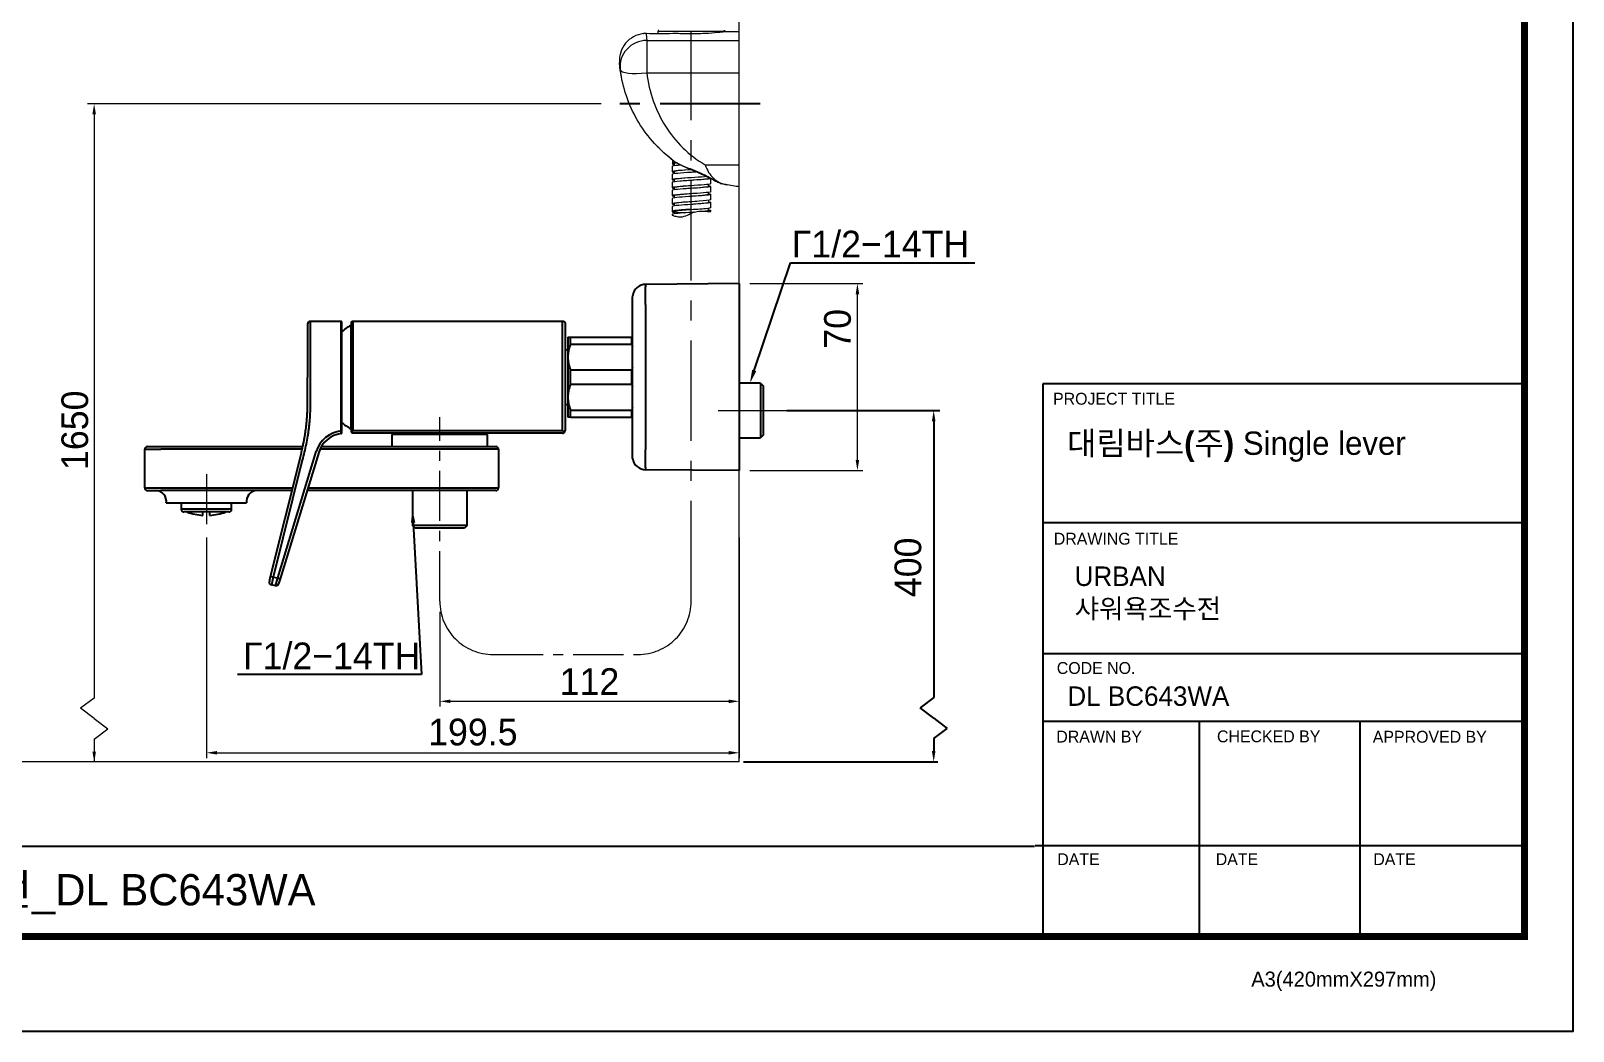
# Model space of a CAD drawing. Extents: x 1797 to 2925, y 0 to 827.
# Drawn here: x 2347 to 2925, y 0 to 374 of the extents above; entities that cross this region are included whole.
import ezdxf
from ezdxf import colors
from ezdxf.entities.mleader import LeaderData, LeaderLine
from ezdxf.math import Vec2, Vec3

# ---------------------------------------------------------------- set-up
doc = ezdxf.new("R2010")
doc.units = 0
doc.header["$LTSCALE"] = 30
doc.header["$MEASUREMENT"] = 0
doc.header["$PDMODE"] = 3
doc.header["$PDSIZE"] = -10
doc.linetypes.add('CENTER', pattern=[2, 1.25, -0.25, 0.25, -0.25])
doc.layers.get('0').update_dxf_attribs({"linetype": 'CONTINUOUS'})
doc.layers.get('DEFPOINTS').update_dxf_attribs({"linetype": 'CONTINUOUS'})
doc.layers.add('1', color=7, linetype='CONTINUOUS')
doc.layers.add('DEF_LAYER_ASSEM_MEMBER', color=7, linetype='CONTINUOUS')
doc.layers.add('치수선', color=7, linetype='CONTINUOUS', lineweight=20)
doc.styles.add('Daelim Dimension', font='')
doc.styles.get("Standard").update_dxf_attribs({"font": 'SYMBOL'})
doc.styles.get('Daelim Dimension').set_extended_font_data('나눔고딕')
doc.dimstyles.new('DEFAULT', dxfattribs={"dimscale": 2, "dimtxt": 2, "dimasz": 2, "dimexe": 0, "dimexo": 2, "dimgap": 1, "dimtad": 1, "dimdec": 1, "dimzin": 9, "dimdsep": 46, "dimtxsty": 'Daelim Dimension', "dimcen": 0.5, "dimclrd": 252, "dimclre": 252, "dimclrt": 3, "dimadec": 1, "dimazin": 0, "dimtfac": 1, "dimtdec": 1, "dimtix": 1, "dimtmove": 0, "dimatfit": 3, "dimfxl": 1, "dimtolj": 1, "dimtzin": 1, "dimlwd": 9, "dimlwe": 9, "dimarcsym": 0})

# ---------------------------------------------------------------- blocks, each defined once
blk = doc.blocks.new('*D13')
at = {"color": 5, "lineweight": 9, "ltscale": 0.5, "transparency": 16777216}
for p, q in [((2413.13, 184.84), (2413.13, 102.21)), ((2612.7, 184.84), (2612.7, 102.21)), ((2417.13, 104.21), (2608.7, 104.21))]:
    blk.add_line(p, q, dxfattribs=at)
at = {"color": 5, "ltscale": 0.5, "transparency": 16777216}
for points in [[(2417.13, 104.87), (2417.13, 103.54), (2413.13, 104.21)], [(2608.7, 104.87), (2608.7, 103.54), (2612.7, 104.21)]]:
    blk.add_solid(points, dxfattribs=at)
at = {"layer": 'DEFPOINTS', "color": 0, "ltscale": 0.5, "transparency": 16777216}
for p in [(2413.13, 188.84), (2612.7, 188.84), (2612.7, 104.21)]:
    blk.add_point(p, dxfattribs=at)
at = {"color": 7, "ltscale": 0.5, "transparency": 16777216, "insert": (2512.92, 111.91), "char_height": 10, "attachment_point": 5, "style": 'Daelim Dimension'}
blk.add_mtext('\\A1;199.5', dxfattribs=at)
blk = doc.blocks.new('*D14')
at = {"color": 5, "lineweight": 9, "ltscale": 0.5, "transparency": 16777216}
for p, q in [((2612.7, 184.84), (2612.7, 121.47)), ((2500.53, 156.98), (2500.53, 121.47)), ((2504.53, 123.47), (2608.7, 123.47))]:
    blk.add_line(p, q, dxfattribs=at)
at = {"color": 5, "ltscale": 0.5, "transparency": 16777216}
for points in [[(2504.53, 124.13), (2504.53, 122.8), (2500.53, 123.47)], [(2608.7, 124.13), (2608.7, 122.8), (2612.7, 123.47)]]:
    blk.add_solid(points, dxfattribs=at)
at = {"layer": 'DEFPOINTS', "color": 0, "ltscale": 0.5, "transparency": 16777216}
for p in [(2612.7, 188.84), (2500.53, 160.98), (2612.7, 123.47)]:
    blk.add_point(p, dxfattribs=at)
at = {"color": 7, "ltscale": 0.5, "transparency": 16777216, "insert": (2556.61, 130.86), "char_height": 10, "attachment_point": 5, "style": 'Daelim Dimension'}
blk.add_mtext('\\A1;112', dxfattribs=at)
blk = doc.blocks.new('*D15')
at = {"color": 5, "lineweight": 9, "ltscale": 0.5, "transparency": 16777216}
for p, q in [((2616.7, 279.83), (2658.94, 279.83)), ((2656.94, 213.83), (2656.94, 275.83)), ((2616.7, 209.83), (2658.94, 209.83))]:
    blk.add_line(p, q, dxfattribs=at)
at = {"color": 5, "ltscale": 0.5, "transparency": 16777216}
for points in [[(2656.28, 275.83), (2657.61, 275.83), (2656.94, 279.83)], [(2656.28, 213.83), (2657.61, 213.83), (2656.94, 209.83)]]:
    blk.add_solid(points, dxfattribs=at)
at = {"layer": 'DEFPOINTS', "color": 0, "ltscale": 0.5, "transparency": 16777216}
for p in [(2612.7, 279.83), (2656.94, 279.83), (2612.7, 209.83)]:
    blk.add_point(p, dxfattribs=at)
at = {"color": 7, "ltscale": 0.5, "transparency": 16777216, "insert": (2649.54, 262.9), "char_height": 10, "attachment_point": 5, "rotation": 90, "style": 'Daelim Dimension'}
blk.add_mtext('\\A1;70', dxfattribs=at)

msp = doc.modelspace()

# ---------------------------------------------------------------- linework, layer by layer
at = {"color": 5, "lineweight": 9, "ltscale": 0.5}
for p, q in [((2560.96, 347.16), (2368.61, 347.16)), ((2371.13, 343.16), (2371.13, 124.7)), ((2371.13, 124.7), (2366.02, 120.86)), ((2371.13, 117.02), (2366.02, 120.86)), ((2371.13, 117.02), (2376.23, 113.19)), ((2371.13, 109.35), (2376.23, 113.19)), ((2371.13, 109.35), (2371.13, 100.78)), ((2371.13, 109.35), (2371.13, 104.68))]:
    msp.add_line(p, q, dxfattribs=at)
at = {"color": 5, "ltscale": 40}
for p, q in [((2906.73, 242.36), (2726.39, 242.36)), ((2906.73, 190.24), (2726.39, 190.24)), ((2906.73, 190.24), (2726.39, 190.24)), ((2906.73, 141.2), (2726.39, 141.2)), ((2906.73, 141.2), (2726.39, 141.2)), ((2906.73, 115.91), (2726.39, 115.91)), ((2906.73, 115.91), (2726.39, 115.91)), ((2784.97, 115.91), (2784.97, 35.4)), ((2845.08, 115.91), (2845.08, 35.4)), ((2906.73, 69.4), (2723.54, 69.4)), ((2906.73, 69.4), (2727.79, 69.4)), ((2906.73, 35.4), (2752.18, 35.4))]:
    msp.add_line(p, q, dxfattribs=at)
at = {"color": 5, "ltscale": 0.5}
for p, q in [((2726.39, 242.36), (2726.39, 34.31)), ((2630.54, 232.33), (2687.76, 232.33)), ((2685.51, 228.33), (2685.51, 124.86)), ((2685.51, 124.86), (2680.4, 121.02)), ((2685.51, 117.19), (2680.4, 121.02)), ((2685.51, 117.19), (2690.61, 113.35)), ((2685.51, 109.51), (2690.61, 113.35)), ((2685.51, 109.51), (2685.51, 104.84)), ((2614.28, 100.86), (2687.07, 100.86))]:
    msp.add_line(p, q, dxfattribs=at)
at = {"color": 5}
msp.add_line((1814.73, 69.28), (2723.32, 69.28), dxfattribs=at)
at = {"ltscale": 0.5}
msp.add_lwpolyline([(1796.59, 0), (2924.99, 0), (2924.99, 826.8), (1796.59, 826.8)], close=True, dxfattribs=at)
at = {"color": 5, "linetype": 'ByBlock', "lineweight": 200, "const_width": 2.6}
msp.add_lwpolyline([(1814.73, 35.4), (2906.73, 35.4), (2906.73, 807.6), (1814.73, 807.6)], close=True, dxfattribs=at)
at = {"color": 5, "ltscale": 0.5}
for points in [[(2370.44, 343.16), (2371.77, 343.16), (2371.1, 347.16)], [(2684.84, 228.33), (2686.17, 228.33), (2685.51, 232.33)], [(2370.46, 104.68), (2371.79, 104.68), (2371.13, 100.68)], [(2684.84, 104.84), (2686.17, 104.84), (2685.51, 100.84)]]:
    msp.add_solid(points, dxfattribs=at)
at = {"layer": '1', "color": 7, "linetype": 'Continuous', "lineweight": 13}
for p, q in [((2578.05, 370.88), (2578.05, 358.79)), ((2578.05, 370.88), (2612.7, 370.88)), ((2582.3, 374.31), (2607.27, 374.31)), ((2589.03, 373.45), (2587.81, 373.45)), ((2578.05, 358.79), (2612.7, 358.79)), ((2599.93, 324.34), (2612.7, 324.34))]:
    msp.add_line(p, q, dxfattribs=at)
at = {"layer": '1', "color": 7, "linetype": 'Continuous', "lineweight": 18}
for p, q in [((2582.35, 373.31), (2582.3, 374.31)), ((2589.08, 373.46), (2587.76, 373.46)), ((2612.7, 374.06), (2606.74, 374.06)), ((2607.26, 374.06), (2607.27, 374.31)), ((2612.7, 370.88), (2612.7, 374.06)), ((2612.7, 358.79), (2612.7, 370.88)), ((2612.7, 324.34), (2612.7, 358.79)), ((2612.7, 316.06), (2612.7, 324.34))]:
    msp.add_line(p, q, dxfattribs=at)
at = {"layer": '1', "color": 1, "linetype": 'CENTER', "lineweight": -3}
msp.add_line((2620.52, 347.16), (2560.96, 347.16), dxfattribs=at)
at = {"layer": '1', "color": 7, "linetype": 'Continuous', "lineweight": -3}
for p, q in [((2612.7, 279.83), (2577.66, 279.53)), ((2612.7, 279.83), (2612.7, 267.83)), ((2452.06, 265.69), (2452.06, 244.69)), ((2463.58, 265.69), (2452.06, 265.69)), ((2463.58, 244.69), (2463.58, 265.69)), ((2468, 265.83), (2546.5, 265.83)), ((2468, 265.83), (2468, 249.44)), ((2546.5, 249.44), (2546.5, 265.83)), ((2572.7, 222.14), (2572.7, 267.53)), ((2577.66, 222.14), (2577.66, 267.53)), ((2612.7, 267.83), (2612.7, 221.83)), ((2451.06, 264.69), (2451.06, 244.69)), ((2463.78, 265.49), (2463.78, 244.69)), ((2467.2, 264.17), (2467.2, 225.5)), ((2467.5, 249.39), (2467.5, 265.33)), ((2547.5, 264.83), (2547.5, 249.33)), ((2548.5, 254.9), (2547.5, 255.23)), ((2548.5, 259.83), (2548.5, 252.33)), ((2549.5, 259.83), (2572.4, 259.83)), ((2549.5, 257.16), (2549.5, 259.83)), ((2549.5, 257.16), (2572.4, 257.16)), ((2572.4, 257.16), (2572.4, 259.83)), ((2467.5, 224.33), (2467.5, 249.39)), ((2468, 249.44), (2468, 224.83)), ((2546.5, 224.83), (2546.5, 249.44)), ((2547.5, 249.33), (2547.5, 224.83)), ((2548.5, 252.33), (2548.5, 237.33)), ((2451.06, 238.11), (2451.06, 244.69)), ((2452.06, 244.69), (2452.06, 238.11)), ((2463.58, 224.68), (2463.58, 244.69)), ((2463.78, 244.69), (2463.78, 224.68)), ((2549.5, 247.51), (2572.4, 247.51)), ((2549.5, 242.16), (2549.5, 247.51)), ((2572.4, 242.16), (2572.4, 247.51)), ((2548.5, 237.33), (2548.5, 229.83)), ((2549.5, 242.16), (2572.4, 242.16)), ((2620.7, 242.58), (2612.7, 242.58)), ((2620.7, 242.58), (2621.7, 241.58)), ((2620.7, 242.58), (2620.7, 222.08)), ((2621.7, 241.58), (2621.7, 223.08)), ((2547.5, 234.43), (2548.5, 234.76)), ((2549.5, 229.83), (2549.5, 232.51)), ((2549.5, 232.51), (2572.4, 232.51)), ((2572.4, 229.83), (2572.4, 232.51)), ((2549.5, 229.83), (2572.4, 229.83)), ((2463.78, 224.68), (2463.58, 224.68)), ((2468, 224.83), (2546.5, 224.83)), ((2546.5, 223.83), (2468, 223.83)), ((2518.43, 223.33), (2482.63, 223.33)), ((2482.63, 223.33), (2482.63, 218.83)), ((2483.03, 223.83), (2483.03, 223.52)), ((2500.53, 223.52), (2483.03, 223.52)), ((2485.3, 223.52), (2485.3, 223.33)), ((2518.03, 223.52), (2500.53, 223.52)), ((2515.76, 223.33), (2515.76, 223.52)), ((2518.03, 223.52), (2518.03, 223.83)), ((2518.43, 218.83), (2518.43, 223.33)), ((2546.5, 224.83), (2547.21, 224.13)), ((2612.7, 222.08), (2620.7, 222.08)), ((2612.7, 221.83), (2612.7, 209.83)), ((2621.7, 223.08), (2620.7, 222.08)), ((2390.05, 217.83), (2396.05, 217.83)), ((2390.05, 203.33), (2390.05, 217.83)), ((2391.05, 218.83), (2396.05, 218.83)), ((2396.05, 218.83), (2449.23, 218.83)), ((2449, 217.83), (2396.05, 217.83)), ((2437.2, 170.21), (2448.09, 213.92)), ((2439.83, 169.67), (2454.29, 216.96)), ((2455.25, 216.67), (2440.79, 169.38)), ((2506.53, 217.83), (2455.68, 217.83)), ((2456.2, 218.83), (2506.53, 218.83)), ((2506.53, 218.83), (2521.53, 218.83)), ((2522.53, 217.83), (2506.53, 217.83)), ((2522.53, 217.83), (2522.53, 203.33)), ((2449.06, 213.68), (2438.17, 169.97)), ((2612.7, 209.83), (2577.66, 210.14)), ((2390.05, 203.33), (2396.05, 203.33)), ((2391.05, 202.33), (2396.05, 202.33)), ((2396.05, 203.33), (2445.46, 203.33)), ((2445.21, 202.33), (2396.05, 202.33)), ((2506.53, 202.33), (2450.87, 202.33)), ((2451.17, 203.33), (2506.53, 203.33)), ((2490.28, 202.33), (2490.28, 189.33)), ((2506.53, 203.33), (2522.53, 203.33)), ((2521.53, 202.33), (2506.53, 202.33)), ((2510.78, 189.33), (2510.78, 202.33)), ((2398.1, 197.72), (2428.16, 197.72)), ((2403.68, 197.72), (2403.68, 195.34)), ((2422.58, 195.34), (2422.58, 197.72)), ((2422.58, 195.34), (2403.68, 195.34)), ((2421.58, 194.34), (2404.68, 194.34)), ((2411.83, 193.08), (2411.83, 194.23)), ((2414.43, 193.08), (2414.43, 194.23)), ((2510.78, 189.33), (2490.28, 189.33)), ((2491.28, 188.33), (2490.28, 189.33)), ((2509.78, 188.33), (2491.28, 188.33)), ((2510.78, 189.33), (2509.78, 188.33)), ((2436.71, 168.26), (2437.2, 170.21)), ((2438.17, 169.97), (2437.2, 170.21)), ((2438.17, 169.97), (2437.51, 167.04)), ((2438.17, 169.97), (2439.83, 169.67)), ((2439.07, 166.76), (2439.83, 169.67)), ((2439.83, 169.67), (2440.79, 169.38)), ((2440.79, 169.38), (2440.2, 167.45)), ((2439.07, 166.76), (2437.51, 167.04))]:
    msp.add_line(p, q, dxfattribs=at)
at = {"layer": '1', "color": 7, "linetype": 'Continuous', "lineweight": 18}
msp.add_arc((2582.6, 374.33), 0.3, 89.99965, 182.86242, dxfattribs=at)
at = {"layer": '1', "color": 7, "linetype": 'Continuous', "lineweight": 18, "extrusion": (0, 0, -1)}
for centre, radius, start, end in [((-2606.97, 374.33), 0.3, 89.99965, 182.86242), ((-2618.51, 366.54), 50.81, 349.34081, 355.60131), ((-2618.51, 366.54), 50.81, 307.74629, 315.92968)]:
    msp.add_arc(centre, radius, start, end, dxfattribs=at)
at = {"layer": '1', "color": 7, "linetype": 'Continuous', "lineweight": -3}
for centre, radius, start, end in [((2577.7, 274.53), 5, 90.5, 169.75365), ((2452.06, 264.69), 1, 90, 180), ((2463.58, 265.49), 0.2, 0, 90), ((2478.09, 244.83), 22.19, 119.38526, 130.15789), ((2467.3, 263.99), 0.2, 3.13957, 119.38526), ((2478.09, 244.83), 22.19, 229.84223, 240.61474), ((2467.3, 225.67), 0.2, 240.61474, 356.86043), ((2464.81, 213.75), 11, 96.41617, 163), ((2464.81, 213.75), 10, 96.92177, 163), ((2463.58, 223.87), 0.2, 276.92177, 0), ((2468, 224.33), 0.5, 180, 204.4698), ((2546.5, 224.83), 1, 270, 315), ((2546.5, 224.83), 1, 315, 0), ((2391.05, 217.83), 1, 90, 180), ((2521.53, 217.83), 1, 0, 90), ((2577.7, 215.14), 5, 190.25199, 269.49996), ((2391.05, 203.33), 1, 180, 270), ((2394.15, 198.33), 4, 351.11438, 90), ((2432.12, 198.33), 4, 90, 188.88562), ((2521.53, 203.33), 1, 270, 0), ((2404.68, 195.34), 1, 180, 270), ((2413.13, 213.84), 20.8, 249.63596, 266.41668), ((2413.13, 213.84), 20.8, 273.58332, 290.36404), ((2421.58, 195.34), 1, 270, 0), ((2437.68, 168.02), 1, 166, 260), ((2439.24, 167.75), 1, 260, 343)]:
    msp.add_arc(centre, radius, start, end, dxfattribs=at)
at = {"layer": '1', "color": 7, "linetype": 'Continuous', "lineweight": 13}
for ratio, start_param, end_param in [(0.96772, 4.585417, 6.283185), (0.239333, 0, 1.539235)]:
    msp.add_ellipse((2578.05, 361.2), major_axis=(-9.91, -1.31), ratio=ratio, start_param=start_param, end_param=end_param, dxfattribs=at)
at = {"layer": '1', "color": 7, "linetype": 'Continuous', "lineweight": 18}
msp.add_ellipse((2577.82, 371.42), major_axis=(0.09, 2), ratio=0.357631, start_param=6.279947, end_param=6.405218, dxfattribs=at)
for points, knots in [([(2576.82, 373.4), (2574.23, 373.14), (2571.79, 371.83), (2568.49, 367.86), (2567.65, 365.24), (2567.85, 362.64)], [0, 0, 0, 0, 0.5, 0.5, 1, 1, 1, 1]), ([(2576.82, 373.4), (2576.82, 373.4), (2576.82, 373.4), (2576.85, 373.42), (2576.88, 373.42), (2576.91, 373.41)], [0, 0, 0, 0, 0.037766, 0.037766, 1, 1, 1, 1]), ([(2587.76, 373.46), (2587.78, 373.46), (2587.79, 373.46), (2587.81, 373.45), (2587.81, 373.45), (2587.81, 373.45)], [0, 0, 0, 0, 0.939473, 0.939473, 1, 1, 1, 1]), ([(2606.8, 374.06), (2606.8, 374.06), (2606.31, 374), (2604.4, 373.79), (2602.95, 373.64), (2599.4, 373.4), (2597.3, 373.31), (2593.08, 373.28), (2590.93, 373.34), (2589.03, 373.45)], [0, 0, 0, 0, 0.241089, 0.241089, 0.494059, 0.494059, 0.74703, 0.74703, 1, 1, 1, 1]), ([(2589.03, 373.45), (2589.03, 373.45), (2589.03, 373.45), (2589.05, 373.46), (2589.07, 373.46), (2589.08, 373.46)], [0, 0, 0, 0, 0.059006, 0.059006, 1, 1, 1, 1]), ([(2587.24, 326.48), (2584.68, 328.49), (2582.28, 330.76), (2578.02, 335.67), (2576.13, 338.32), (2572.85, 344.01), (2571.47, 347.04), (2569.35, 353.28), (2568.58, 356.52), (2568.14, 359.89)], [0, 0, 0, 0, 0.25, 0.25, 0.5, 0.5, 0.75, 0.75, 1, 1, 1, 1]), ([(2587.28, 326.47), (2587.46, 326.33), (2588.29, 325.68), (2589.48, 324.94), (2590.52, 324.41), (2590.82, 324.27)], [0, 0, 0, 0, 0.172028, 0.76308, 1, 1, 1, 1]), ([(2587.54, 324.73), (2587.54, 324.68), (2587.7, 324.61), (2588.1, 324.53), (2588.26, 324.51)], [0, 0, 0, 0, 0.653233, 1, 1, 1, 1]), ([(2590.86, 324.2), (2590.11, 324.14), (2588.31, 323.98), (2587.54, 323.82), (2587.54, 323.72)], [0, 0, 0, 0, 0.368744, 1, 1, 1, 1]), ([(2589.06, 325.22), (2588.61, 325.17), (2587.95, 325.07), (2587.74, 324.97), (2587.74, 324.93)], [0, 0, 0, 0, 0.525555, 1, 1, 1, 1]), ([(2589.49, 325.01), (2589.1, 324.96), (2588.52, 324.87), (2588.34, 324.77), (2588.34, 324.73)], [0, 0, 0, 0, 0.512858, 1, 1, 1, 1]), ([(2590.81, 324.24), (2590.81, 324.24), (2590.81, 324.25), (2590.78, 324.26), (2590.77, 324.28), (2590.76, 324.33), (2590.76, 324.33), (2590.76, 324.33)], [0, 0, 0, 0, 0.093048, 0.093048, 0.923841, 0.923841, 1, 1, 1, 1]), ([(2590.82, 324.26), (2590.94, 324.19), (2591.74, 323.76), (2593.32, 323.12), (2595.41, 322.23), (2596.81, 321.64), (2597.44, 321.32), (2597.45, 321.31)], [0, 0, 0, 0, 0.059075, 0.381475, 0.691344, 0.990575, 1, 1, 1, 1]), ([(2599.93, 324.34), (2600.66, 322.26), (2601.64, 320.51), (2604.33, 318.01), (2606.05, 317.23), (2608.19, 316.78)], [0, 0, 0, 0, 0.5, 0.5, 1, 1, 1, 1]), ([(2594.79, 322.48), (2594.36, 322.45), (2592.08, 322.3), (2588.32, 322.03), (2587.16, 321.73), (2587.93, 321.56), (2588.25, 321.51)], [0, 0, 0, 0, 0.088035, 0.467517, 0.846999, 1, 1, 1, 1]), ([(2600.55, 319.91), (2600.29, 319.89), (2598.77, 319.74), (2594.63, 319.47), (2589.13, 319.1), (2587.1, 318.78), (2587.77, 318.59), (2588.24, 318.51)], [0, 0, 0, 0, 0.058882, 0.319952, 0.581022, 0.842091, 1, 1, 1, 1]), ([(2596.98, 321.62), (2596.22, 321.57), (2593.58, 321.4), (2589.13, 321.1), (2587.55, 320.85), (2587.54, 320.73), (2587.54, 320.73)], [0, 0, 0, 0, 0.174129, 0.581961, 0.989793, 1, 1, 1, 1]), ([(2602.03, 319.23), (2602.03, 319.12), (2600.85, 318.89), (2595.88, 318.54), (2590.09, 318.18), (2587.73, 317.9), (2587.54, 317.75), (2587.54, 317.73)], [0, 0, 0, 0, 0.213533, 0.457343, 0.701153, 0.944963, 1, 1, 1, 1]), ([(2594.78, 322.47), (2594.4, 322.45), (2592.38, 322.3), (2589.29, 322.05), (2588.34, 321.82), (2588.34, 321.72)], [0, 0, 0, 0, 0.111518, 0.598282, 1, 1, 1, 1]), ([(2594.77, 319.47), (2594.73, 319.47), (2593.05, 319.35), (2589.76, 319.1), (2588.35, 318.85), (2588.34, 318.73), (2588.34, 318.73)], [0, 0, 0, 0, 0.011057, 0.499765, 0.988473, 1, 1, 1, 1]), ([(2601.23, 319.23), (2601.24, 319.12), (2600.18, 318.89), (2597.02, 318.64), (2595.07, 318.5), (2594.78, 318.47)], [0, 0, 0, 0, 0.426023, 0.91165, 1, 1, 1, 1]), ([(2597.45, 321.31), (2597.5, 321.29), (2597.56, 321.3), (2597.66, 321.35), (2597.71, 321.37), (2597.75, 321.41), (2597.76, 321.42), (2597.76, 321.42)], [0, 0, 0, 0, 0.608841, 0.608841, 0.962996, 0.962996, 1, 1, 1, 1]), ([(2597.45, 321.31), (2597.93, 321.1), (2599.15, 320.56), (2601.02, 319.65), (2602.95, 318.65), (2604.64, 317.83), (2605.67, 317.34), (2606.25, 317.24), (2606.33, 317.22)], [0, 0, 0, 0, 0.137646, 0.35567, 0.580363, 0.781349, 0.970599, 1, 1, 1, 1]), ([(2594.79, 313.48), (2592.4, 313.32), (2590.1, 313.16), (2587.45, 312.85), (2587.18, 312.7), (2588.15, 312.53), (2588.24, 312.51), (2588.33, 312.5)], [0, 0, 0, 0, 0.479126, 0.479126, 0.958252, 0.958252, 1, 1, 1, 1]), ([(2602.03, 317.23), (2602.04, 317.12), (2600.85, 316.89), (2595.88, 316.54), (2590.09, 316.18), (2587.12, 315.83), (2587.6, 315.61), (2588.23, 315.51)], [0, 0, 0, 0, 0.187214, 0.400739, 0.614263, 0.827788, 1, 1, 1, 1]), ([(2594.79, 315.48), (2594.13, 315.43), (2591.78, 315.28), (2588.5, 315.03), (2587.54, 314.82), (2587.54, 314.73)], [0, 0, 0, 0, 0.172352, 0.620115, 1, 1, 1, 1]), ([(2601.27, 313.45), (2601.53, 313.41), (2602.31, 313.26), (2601.76, 312.99), (2597.74, 312.66), (2592.31, 312.32), (2588.37, 312.01), (2587.54, 311.81), (2587.54, 311.72)], [0, 0, 0, 0, 0.067519, 0.262497, 0.457475, 0.652453, 0.847431, 1, 1, 1, 1]), ([(2594.78, 316.47), (2593.43, 316.37), (2590.43, 316.15), (2588.51, 315.9), (2588.34, 315.75), (2588.34, 315.73)], [0, 0, 0, 0, 0.400456, 0.88997, 1, 1, 1, 1]), ([(2594.79, 313.48), (2592.66, 313.32), (2590.62, 313.16), (2588.72, 312.91), (2588.35, 312.82), (2588.35, 312.73)], [0, 0, 0, 0, 0.624331, 0.624331, 1, 1, 1, 1]), ([(2601.34, 316.44), (2601.53, 316.41), (2602.33, 316.25), (2601.76, 315.98), (2598.06, 315.69), (2595.5, 315.52), (2594.79, 315.48)], [0, 0, 0, 0, 0.092103, 0.472766, 0.853429, 1, 1, 1, 1]), ([(2601.23, 316.23), (2601.23, 316.15), (2600.54, 315.94), (2597.7, 315.69), (2595.42, 315.52), (2594.79, 315.48)], [0, 0, 0, 0, 0.3266, 0.812795, 1, 1, 1, 1]), ([(2602.03, 314.23), (2602.03, 314.15), (2601.25, 313.94), (2598.06, 313.69), (2595.5, 313.52), (2594.79, 313.48)], [0, 0, 0, 0, 0.326442, 0.812751, 1, 1, 1, 1]), ([(2601.23, 313.23), (2601.21, 313.08), (2600.34, 312.94), (2597.94, 312.71), (2596.81, 312.63), (2595.33, 312.52), (2595.06, 312.5), (2594.79, 312.48)], [0, 0, 0, 0, 0.563535, 0.563535, 0.919283, 0.919283, 1, 1, 1, 1]), ([(2612.7, 316.06), (2612.7, 316.06), (2612.44, 316.09), (2611.77, 316.17), (2611.36, 316.23), (2610.07, 316.42), (2609.14, 316.59), (2608.19, 316.78)], [0, 0, 0, 0, 0.25, 0.25, 0.5, 0.5, 1, 1, 1, 1]), ([(2602.03, 308.23), (2602.02, 308.11), (2601.34, 307.99), (2599.3, 307.79), (2598.28, 307.71), (2596.04, 307.56), (2594.83, 307.48), (2591.34, 307.25), (2589.21, 307.09), (2587.31, 306.79), (2587.35, 306.65), (2588.29, 306.51)], [0, 0, 0, 0, 0.208403, 0.208403, 0.344143, 0.344143, 0.479884, 0.479884, 0.751364, 0.751364, 1, 1, 1, 1]), ([(2602.03, 311.23), (2602.03, 311.2), (2601.99, 311.17), (2601.49, 310.98), (2599.84, 310.83), (2595.53, 310.52), (2592.88, 310.36), (2588.9, 310.05), (2587.61, 309.89), (2587.51, 309.66), (2587.76, 309.59), (2588.25, 309.51)], [0, 0, 0, 0, 0.050956, 0.050956, 0.32362, 0.32362, 0.596283, 0.596283, 0.868946, 0.868946, 1, 1, 1, 1]), ([(2601.3, 310.44), (2601.6, 310.4), (2602.35, 310.24), (2601.57, 309.97), (2597.38, 309.64), (2591.95, 309.3), (2588.26, 309), (2587.54, 308.8), (2587.54, 308.72)], [0, 0, 0, 0, 0.078549, 0.274029, 0.469508, 0.664988, 0.860468, 1, 1, 1, 1]), ([(2595.74, 306.54), (2594.43, 306.45), (2591.31, 306.25), (2588.16, 305.98), (2587.54, 305.8), (2587.54, 305.72)], [0, 0, 0, 0, 0.322187, 0.734935, 1, 1, 1, 1]), ([(2594.71, 307.67), (2593.81, 307.61), (2592.91, 307.55), (2590.59, 307.38), (2589.31, 307.27), (2587.81, 307.05), (2587.55, 306.94), (2588.2, 306.72), (2589.08, 306.61), (2590.88, 306.45), (2591.51, 306.41), (2592.17, 306.36)], [0, 0, 0, 0, 0.139866, 0.139866, 0.38973, 0.38973, 0.639595, 0.639595, 0.88946, 0.88946, 1, 1, 1, 1]), ([(2587.55, 305.5), (2587.55, 305.5), (2587.62, 305.47), (2588, 305.32), (2588.39, 305.17), (2589.44, 304.88), (2590.1, 304.74), (2591.61, 304.87), (2592.44, 305.14), (2594.07, 305.83), (2594.89, 306.24), (2595.74, 306.54)], [0, 0, 0, 0, 0.142131, 0.142131, 0.356598, 0.356598, 0.571065, 0.571065, 0.785533, 0.785533, 1, 1, 1, 1]), ([(2594.79, 310.48), (2593.57, 310.39), (2592.35, 310.3), (2589.56, 310.05), (2588.4, 309.89), (2588.34, 309.74), (2588.34, 309.73), (2588.34, 309.73)], [0, 0, 0, 0, 0.361925, 0.361925, 0.987945, 0.987945, 1, 1, 1, 1]), ([(2594.81, 307.48), (2594.48, 307.45), (2594.15, 307.43), (2591.75, 307.25), (2589.85, 307.09), (2588.56, 306.87), (2588.36, 306.8), (2588.36, 306.73)], [0, 0, 0, 0, 0.098438, 0.098438, 0.721342, 0.721342, 1, 1, 1, 1]), ([(2601.23, 310.22), (2601.23, 310.19), (2601.19, 310.16), (2600.87, 310.04), (2600.3, 309.95), (2598.66, 309.78), (2597.58, 309.69), (2595.88, 309.56), (2595.33, 309.52), (2594.78, 309.47)], [0, 0, 0, 0, 0.124502, 0.124502, 0.48081, 0.48081, 0.837118, 0.837118, 1, 1, 1, 1]), ([(2595.74, 306.54), (2595.75, 306.54), (2595.75, 306.54), (2595.76, 306.54), (2595.76, 306.55), (2595.77, 306.55)], [0, 0, 0, 0, 0.398835, 0.398835, 1, 1, 1, 1]), ([(2595.77, 306.55), (2596.58, 306.83), (2597.39, 306.97), (2598.85, 307.01), (2599.49, 306.96), (2600, 306.93)], [0, 0, 0, 0, 0.5, 0.5, 1, 1, 1, 1]), ([(2601.23, 307.22), (2601.23, 307.21), (2601.23, 307.2), (2601.14, 307.1), (2600.71, 307.01), (2600, 306.93)], [0, 0, 0, 0, 0.106611, 0.106611, 1, 1, 1, 1]), ([(2600.01, 306.93), (2600.08, 306.92), (2600.15, 306.92), (2600.28, 306.91), (2600.35, 306.9), (2600.42, 306.9)], [0, 0, 0, 0, 0.500823, 0.500823, 1, 1, 1, 1]), ([(2601.3, 307.44), (2601.65, 307.39), (2602.38, 307.22), (2601.72, 307.04), (2600.57, 306.92), (2600.42, 306.9)], [0, 0, 0, 0, 0.290853, 0.911097, 1, 1, 1, 1]), ([(2600.42, 306.9), (2601.31, 306.85), (2601.85, 306.87), (2602.02, 306.88), (2602.03, 306.88), (2602.03, 306.88)], [0, 0, 0, 0, 0.855784, 0.855784, 1, 1, 1, 1]), ([(2600.84, 306.89), (2601.07, 306.88), (2601.27, 306.87), (2601.96, 306.87), (2601.97, 306.87), (2601.44, 306.87)], [0, 0, 0, 0, 0.220108, 0.220108, 1, 1, 1, 1])]:
    msp.add_open_spline(points, degree=3, knots=knots, dxfattribs=at)
at = {"layer": '1', "color": 7, "linetype": 'Continuous', "lineweight": 13}
for points in [[(2577.82, 373.41), (2577.48, 373.42), (2577.15, 373.42), (2576.82, 373.4)], [(2577.82, 373.41), (2577.85, 372.88), (2577.91, 372.04), (2578.05, 370.88)], [(2588.34, 324.73), (2588.07, 324.73), (2587.8, 324.73), (2587.54, 324.73)], [(2590.76, 324.33), (2592.99, 323.29), (2595.51, 322.48), (2597.76, 321.42)]]:
    msp.add_open_spline(points, degree=3, dxfattribs=at)
at = {"layer": '1', "color": 7, "linetype": 'Continuous', "lineweight": 18}
for points, degree in [([(2577.75, 373.42), (2577.3, 373.45), (2576.88, 373.39)], 2), ([(2577.91, 373.41), (2577.75, 373.42)], 1), ([(2587.81, 373.45), (2584.7, 373.28), (2581.04, 373.26), (2577.82, 373.41)], 3), ([(2568.14, 359.89), (2567.97, 361.12), (2567.9, 362.04), (2567.85, 362.64)], 3), ([(2586.84, 326.81), (2586.97, 326.7), (2587.11, 326.59), (2587.24, 326.48)], 3), ([(2587.24, 326.48), (2588.31, 325.65), (2589.49, 324.95), (2590.76, 324.33)], 3), ([(2589.32, 325.07), (2588.19, 324.95), (2587.54, 324.84), (2587.54, 324.73)], 3), ([(2587.54, 323.72), (2587.54, 322.72), (2587.54, 321.72)], 2), ([(2587.72, 326.13), (2587.72, 325.48), (2587.72, 324.82)], 2), ([(2588.34, 324.73), (2588.34, 324.34), (2588.34, 323.94)], 2), ([(2587.54, 320.73), (2587.54, 319.73), (2587.54, 318.73)], 2), ([(2587.54, 317.73), (2587.54, 316.73), (2587.54, 315.73)], 2), ([(2588.34, 321.73), (2588.34, 321.34), (2588.34, 320.94)], 2), ([(2588.34, 318.74), (2588.34, 318.34), (2588.34, 317.95)], 2), ([(2596.85, 321.63), (2596.18, 321.58), (2595.48, 321.53), (2594.77, 321.47)], 3), ([(2601.23, 319.23), (2601.23, 319.38), (2601.23, 319.53)], 2), ([(2601.34, 319.43), (2601.43, 319.42), (2601.51, 319.41), (2601.59, 319.39)], 3), ([(2602.03, 317.23), (2602.03, 318.23), (2602.03, 319.23)], 2), ([(2587.54, 314.73), (2587.54, 313.72), (2587.54, 312.71)], 2), ([(2588.34, 315.74), (2588.34, 315.35), (2588.34, 314.95)], 2), ([(2588.34, 312.73), (2588.34, 312.34), (2588.34, 311.94)], 2), ([(2601.23, 316.23), (2601.23, 316.61), (2601.23, 317)], 2), ([(2601.23, 313.22), (2601.23, 313.61), (2601.23, 314)], 2), ([(2602.03, 314.23), (2602.03, 315.23), (2602.03, 316.23)], 2), ([(2602.03, 311.21), (2602.03, 312.22), (2602.03, 313.23)], 2), ([(2608.19, 316.78), (2607.56, 316.91), (2606.94, 317.05), (2606.32, 317.21)], 3), ([(2587.54, 311.72), (2587.54, 310.72), (2587.54, 309.71)], 2), ([(2587.54, 308.72), (2587.54, 307.72), (2587.54, 306.71)], 2), ([(2588.34, 310.07), (2588.34, 309.51), (2588.34, 308.94)], 2), ([(2588.34, 307.08), (2588.34, 306.51), (2588.34, 305.93)], 2), ([(2595.77, 306.55), (2595.43, 306.52), (2595.1, 306.5), (2594.76, 306.47)], 3), ([(2598.45, 307), (2599.03, 306.99), (2599.56, 306.97), (2600.01, 306.94)], 3), ([(2601.23, 307.21), (2601.23, 307.61), (2601.23, 308.01)], 2), ([(2601.24, 310.22), (2601.24, 310.61), (2601.24, 311.01)], 2), ([(2602.03, 308.21), (2602.03, 309.22), (2602.03, 310.23)], 2), ([(2602.03, 306.88), (2602.03, 307.23)], 1), ([(2587.54, 305.72), (2587.54, 305.49)], 1)]:
    msp.add_open_spline(points, degree=degree, dxfattribs=at)
at = {"layer": '1', "color": 7, "linetype": 'Continuous', "lineweight": 13}
for points, knots in [([(2578.05, 358.79), (2578.49, 355.12), (2579.31, 351.62), (2581.66, 344.91), (2583.2, 341.7), (2586.9, 335.82), (2589.07, 333.09), (2594.05, 328.23), (2596.81, 326.11), (2599.93, 324.34)], [0, 0, 0, 0, 0.25, 0.25, 0.5, 0.5, 0.75, 0.75, 1, 1, 1, 1]), ([(2597.76, 321.42), (2599.6, 320.64), (2601.29, 319.77), (2604.19, 318.17), (2605.45, 317.42), (2606.32, 317.21)], [0, 0, 0, 0, 0.5, 0.5, 1, 1, 1, 1])]:
    msp.add_open_spline(points, degree=3, knots=knots, dxfattribs=at)
at = {"layer": '1', "color": 7, "linetype": 'Continuous', "lineweight": -3}
for points, knots in [([(2577.66, 267.53), (2577.66, 267.94), (2577.65, 268.35), (2577.65, 269.17), (2577.65, 269.57), (2577.65, 270.36), (2577.65, 270.75), (2577.65, 271.5), (2577.64, 271.88), (2577.64, 272.6), (2577.64, 272.95), (2577.64, 273.63), (2577.64, 273.96), (2577.64, 274.59), (2577.64, 274.89), (2577.64, 275.33), (2577.64, 275.47), (2577.64, 275.75), (2577.64, 275.88), (2577.64, 276.28), (2577.64, 276.53), (2577.64, 277.01), (2577.64, 277.24), (2577.64, 277.67), (2577.64, 277.87), (2577.64, 278.24), (2577.64, 278.41), (2577.64, 278.72), (2577.65, 278.86), (2577.65, 279.1), (2577.65, 279.2), (2577.65, 279.36), (2577.65, 279.42), (2577.65, 279.51), (2577.66, 279.53), (2577.66, 279.53)], [0, 0, 0, 0, 0.0625, 0.0625, 0.125, 0.125, 0.1875, 0.1875, 0.25, 0.25, 0.3125, 0.3125, 0.375, 0.375, 0.4375, 0.4375, 0.46875, 0.46875, 0.5, 0.5, 0.5625, 0.5625, 0.625, 0.625, 0.6875, 0.6875, 0.75, 0.75, 0.8125, 0.8125, 0.875, 0.875, 0.9375, 0.9375, 1, 1, 1, 1]), ([(2467.5, 265.33), (2467.5, 265.34), (2467.5, 265.34), (2467.5, 265.35), (2467.5, 265.36), (2467.5, 265.37), (2467.51, 265.4), (2467.51, 265.42), (2467.51, 265.45), (2467.52, 265.46), (2467.53, 265.49), (2467.54, 265.53), (2467.56, 265.56), (2467.57, 265.58), (2467.58, 265.6), (2467.58, 265.6), (2467.6, 265.64), (2467.62, 265.66), (2467.66, 265.7), (2467.67, 265.71), (2467.7, 265.73), (2467.71, 265.74), (2467.75, 265.77), (2467.78, 265.78), (2467.82, 265.8), (2467.84, 265.81), (2467.87, 265.82), (2467.89, 265.82), (2467.94, 265.83), (2467.97, 265.83), (2468, 265.83)], [0, 0, 0, 0, 0.015625, 0.015625, 0.03125, 0.0625, 0.0625, 0.125, 0.125, 0.1875, 0.1875, 0.25, 0.3125, 0.34375, 0.34375, 0.375, 0.375, 0.5, 0.5, 0.5625, 0.5625, 0.625, 0.625, 0.75, 0.75, 0.8125, 0.8125, 0.875, 0.875, 1, 1, 1, 1]), ([(2546.5, 265.83), (2546.57, 265.83), (2546.63, 265.83), (2546.73, 265.81), (2546.76, 265.8), (2546.81, 265.79), (2546.82, 265.78), (2546.85, 265.77), (2546.87, 265.76), (2546.95, 265.73), (2547, 265.7), (2547.07, 265.66), (2547.08, 265.65), (2547.11, 265.63), (2547.12, 265.62), (2547.16, 265.58), (2547.19, 265.56), (2547.26, 265.49), (2547.3, 265.44), (2547.34, 265.38), (2547.35, 265.36), (2547.37, 265.33), (2547.39, 265.29), (2547.43, 265.22), (2547.45, 265.16), (2547.46, 265.11), (2547.47, 265.09), (2547.48, 265.06), (2547.48, 265.04), (2547.49, 265), (2547.49, 264.96), (2547.5, 264.92), (2547.5, 264.89), (2547.5, 264.87), (2547.5, 264.85), (2547.5, 264.85), (2547.5, 264.84), (2547.5, 264.84), (2547.5, 264.83)], [0, 0, 0, 0, 0.125, 0.125, 0.1875, 0.1875, 0.21875, 0.21875, 0.25, 0.25, 0.375, 0.375, 0.40625, 0.40625, 0.4375, 0.4375, 0.5, 0.5, 0.625, 0.625, 0.65625, 0.65625, 0.6875, 0.75, 0.8125, 0.8125, 0.84375, 0.84375, 0.875, 0.875, 0.9375, 0.9375, 0.96875, 0.984375, 0.984375, 0.992188, 0.992188, 1, 1, 1, 1]), ([(2548.5, 259.83), (2548.5, 259.83), (2548.52, 259.83), (2548.61, 259.83), (2548.81, 259.83), (2549.19, 259.83), (2549.5, 259.83)], [0, 0, 0, 0, 0.25, 0.25, 0.5, 1, 1, 1, 1]), ([(2549.5, 257.16), (2549.19, 256.37), (2548.81, 255.19), (2548.61, 253.98), (2548.52, 253.16), (2548.5, 252.75), (2548.5, 252.33)], [0, 0, 0, 0, 0.5, 0.75, 0.75, 1, 1, 1, 1]), ([(2548.5, 252.33), (2548.5, 251.92), (2548.52, 251.51), (2548.61, 250.69), (2548.81, 249.48), (2549.19, 248.29), (2549.5, 247.51)], [0, 0, 0, 0, 0.25, 0.25, 0.5, 1, 1, 1, 1]), ([(2452.06, 238.11), (2452.06, 237.08), (2452.06, 236.05), (2452.02, 233.99), (2451.99, 232.96), (2451.91, 230.9), (2451.85, 229.88), (2451.73, 228.34), (2451.68, 227.82), (2451.58, 226.8), (2451.52, 226.29), (2451.43, 225.52), (2451.39, 225.27), (2451.33, 224.75), (2451.29, 224.5), (2451.18, 223.74), (2451.1, 223.23), (2450.84, 221.71), (2450.65, 220.7), (2450.24, 218.68), (2450.02, 217.68), (2449.56, 215.68), (2449.31, 214.68), (2449.06, 213.68)], [0, 0, 0, 0, 0.125, 0.125, 0.25, 0.25, 0.375, 0.375, 0.4375, 0.4375, 0.5, 0.5, 0.53125, 0.53125, 0.5625, 0.5625, 0.625, 0.625, 0.75, 0.75, 0.875, 0.875, 1, 1, 1, 1]), ([(2549.5, 242.16), (2549.19, 241.37), (2548.81, 240.19), (2548.61, 238.98), (2548.52, 238.16), (2548.5, 237.75), (2548.5, 237.33)], [0, 0, 0, 0, 0.5, 0.75, 0.75, 1, 1, 1, 1]), ([(2548.5, 237.33), (2548.5, 236.92), (2548.52, 236.51), (2548.61, 235.69), (2548.81, 234.48), (2549.19, 233.29), (2549.5, 232.51)], [0, 0, 0, 0, 0.25, 0.25, 0.5, 1, 1, 1, 1]), ([(2549.5, 229.83), (2549.19, 229.83), (2548.81, 229.83), (2548.61, 229.83), (2548.52, 229.83), (2548.5, 229.83), (2548.5, 229.83)], [0, 0, 0, 0, 0.500284, 0.750427, 0.750427, 1, 1, 1, 1]), ([(2463.61, 223.67), (2463.61, 223.67), (2463.61, 223.68), (2463.6, 223.7), (2463.6, 223.71), (2463.6, 223.72), (2463.6, 223.73), (2463.6, 223.74), (2463.6, 223.75), (2463.6, 223.78), (2463.6, 223.81), (2463.6, 223.85), (2463.6, 223.86), (2463.6, 223.88), (2463.6, 223.89), (2463.6, 223.92), (2463.6, 223.95), (2463.6, 224.02), (2463.6, 224.07), (2463.59, 224.13), (2463.59, 224.15), (2463.59, 224.18), (2463.59, 224.22), (2463.59, 224.29), (2463.59, 224.36), (2463.59, 224.4), (2463.59, 224.42), (2463.59, 224.45), (2463.59, 224.47), (2463.58, 224.55), (2463.58, 224.61), (2463.58, 224.68)], [0, 0, 0, 0, 0.125, 0.125, 0.1875, 0.1875, 0.21875, 0.21875, 0.25, 0.25, 0.375, 0.375, 0.40625, 0.40625, 0.4375, 0.4375, 0.5, 0.5, 0.625, 0.625, 0.65625, 0.65625, 0.6875, 0.75, 0.8125, 0.8125, 0.84375, 0.84375, 0.875, 0.875, 1, 1, 1, 1]), ([(2463.78, 224.68), (2463.78, 224.63), (2463.78, 224.57), (2463.78, 224.51), (2463.78, 224.5), (2463.78, 224.47), (2463.78, 224.43), (2463.78, 224.37), (2463.78, 224.32), (2463.78, 224.29), (2463.78, 224.28), (2463.78, 224.25), (2463.78, 224.24), (2463.78, 224.19), (2463.78, 224.15), (2463.78, 224.09), (2463.78, 224.07), (2463.78, 224.05), (2463.78, 224.04), (2463.78, 224.02), (2463.78, 224.02), (2463.78, 223.98), (2463.78, 223.96), (2463.78, 223.92), (2463.78, 223.92), (2463.78, 223.9), (2463.78, 223.89), (2463.78, 223.88), (2463.78, 223.87), (2463.78, 223.87)], [0, 0, 0, 0, 0.125099, 0.125099, 0.156374, 0.156374, 0.187649, 0.250198, 0.312748, 0.312748, 0.344022, 0.344022, 0.375297, 0.375297, 0.500396, 0.500396, 0.562946, 0.562946, 0.59422, 0.59422, 0.625495, 0.625495, 0.750594, 0.750594, 0.813144, 0.813144, 0.875693, 0.875693, 1, 1, 1, 1]), ([(2467.55, 224.13), (2467.56, 224.15), (2467.57, 224.18), (2467.6, 224.23), (2467.62, 224.26), (2467.64, 224.3), (2467.65, 224.32), (2467.67, 224.35), (2467.68, 224.36), (2467.71, 224.41), (2467.73, 224.44), (2467.79, 224.53), (2467.83, 224.59), (2467.89, 224.68), (2467.91, 224.71), (2467.95, 224.76), (2467.96, 224.78), (2467.98, 224.8), (2467.99, 224.82), (2468, 224.83), (2468, 224.83)], [0, 0, 0, 0, 0.125, 0.125, 0.25, 0.25, 0.3125, 0.3125, 0.375, 0.375, 0.5, 0.5, 0.75, 0.75, 0.875, 0.875, 0.9375, 0.96875, 0.96875, 1, 1, 1, 1]), ([(2468, 223.83), (2468, 223.83), (2467.99, 223.83), (2467.98, 223.83), (2467.96, 223.83), (2467.95, 223.84), (2467.91, 223.84), (2467.89, 223.85), (2467.83, 223.86), (2467.79, 223.88), (2467.73, 223.92), (2467.71, 223.93), (2467.68, 223.95), (2467.67, 223.96), (2467.65, 223.98), (2467.64, 223.99), (2467.62, 224.01), (2467.6, 224.03), (2467.57, 224.08), (2467.56, 224.1), (2467.55, 224.13)], [0, 0, 0, 0, 0.03125, 0.03125, 0.0625, 0.125, 0.125, 0.25, 0.25, 0.5, 0.5, 0.625, 0.625, 0.6875, 0.6875, 0.75, 0.75, 0.875, 0.875, 1, 1, 1, 1]), ([(2577.66, 210.14), (2577.66, 210.14), (2577.65, 210.16), (2577.65, 210.24), (2577.65, 210.31), (2577.65, 210.47), (2577.65, 210.57), (2577.65, 210.81), (2577.64, 210.95), (2577.64, 211.26), (2577.64, 211.43), (2577.64, 211.8), (2577.64, 212), (2577.64, 212.43), (2577.64, 212.66), (2577.64, 213.02), (2577.64, 213.14), (2577.64, 213.39), (2577.64, 213.52), (2577.64, 213.92), (2577.64, 214.19), (2577.64, 214.77), (2577.64, 215.08), (2577.64, 215.71), (2577.64, 216.04), (2577.64, 216.72), (2577.64, 217.07), (2577.64, 217.79), (2577.65, 218.16), (2577.65, 218.92), (2577.65, 219.31), (2577.65, 220.1), (2577.65, 220.5), (2577.65, 221.31), (2577.66, 221.73), (2577.66, 222.14)], [0, 0, 0, 0, 0.0625, 0.0625, 0.125, 0.125, 0.1875, 0.1875, 0.25, 0.25, 0.3125, 0.3125, 0.375, 0.375, 0.4375, 0.4375, 0.46875, 0.46875, 0.5, 0.5, 0.5625, 0.5625, 0.625, 0.625, 0.6875, 0.6875, 0.75, 0.75, 0.8125, 0.8125, 0.875, 0.875, 0.9375, 0.9375, 1, 1, 1, 1])]:
    msp.add_open_spline(points, degree=3, knots=knots, dxfattribs=at)
for points in [[(2572.7, 267.53), (2572.7, 267.9), (2572.7, 268.63), (2572.7, 269.7), (2572.7, 270.72), (2572.7, 271.66), (2572.7, 272.5), (2572.7, 273.21), (2572.7, 273.79), (2572.7, 274.21), (2572.7, 274.47), (2572.7, 274.53), (2572.78, 275.42)], [(2572.75, 259.83), (2572.65, 259.83), (2572.53, 259.83), (2572.4, 259.83)], [(2572.4, 257.16), (2572.53, 256.84), (2572.64, 256.52), (2572.75, 256.2)], [(2572.75, 248.47), (2572.65, 248.15), (2572.53, 247.83), (2572.4, 247.51)], [(2572.4, 242.16), (2572.53, 241.84), (2572.64, 241.52), (2572.75, 241.2)], [(2572.75, 233.47), (2572.65, 233.15), (2572.53, 232.83), (2572.4, 232.51)], [(2572.4, 229.83), (2572.53, 229.83), (2572.64, 229.83), (2572.75, 229.83)], [(2572.78, 214.25), (2572.78, 214.25), (2572.7, 215.2), (2572.7, 215.45), (2572.7, 215.88), (2572.7, 216.45), (2572.7, 217.17), (2572.7, 218.01), (2572.7, 218.95), (2572.7, 219.97), (2572.7, 221.04), (2572.7, 221.77), (2572.7, 222.14)]]:
    msp.add_open_spline(points, degree=3, dxfattribs=at)
msp.add_rational_spline([(2448.09, 213.92), (2451.06, 225.83), (2451.06, 238.11)], [1, 1.48881922746, 1], degree=2, dxfattribs=at)
at = {"layer": 'DEF_LAYER_ASSEM_MEMBER', "color": 1, "linetype": 'CENTER', "lineweight": 5}
for p, q in [((2594.7, 160.98), (2594.7, 374.15)), ((2604.77, 232.33), (2630.54, 232.33))]:
    msp.add_line(p, q, dxfattribs=at)
at = {"layer": 'DEF_LAYER_ASSEM_MEMBER', "color": 1, "linetype": 'CENTER', "lineweight": 5, "ltscale": 0.5}
for p, q in [((2500.53, 160.98), (2500.53, 229.83)), ((2413.13, 208.52), (2413.13, 188.84)), ((2520.53, 140.98), (2574.7, 140.98))]:
    msp.add_line(p, q, dxfattribs=at)
at = {"layer": 'DEF_LAYER_ASSEM_MEMBER', "color": 1, "linetype": 'CENTER', "lineweight": 5}
for centre, start, end in [((2520.53, 160.98), 180, 270), ((2574.7, 160.98), 270, 360)]:
    msp.add_arc(centre, 20, start, end, dxfattribs=at)
at = {"layer": '치수선'}
for q in [(2612.7, 646.92), (1913.15, 100.86)]:
    msp.add_line((2612.7, 100.86), q, dxfattribs=at)

# ---------------------------------------------------------------- texts
at = {"color": 5, "ltscale": 40, "style": 'Daelim Dimension'}
for s, height, p in [('PROJECT TITLE', 4.453, (2730.21, 234.51)), ('DRAWING TITLE', 4.453, (2730.49, 182.11)), ('CODE NO.', 4.453, (2731.61, 133.71)), ('DRAWN BY', 4.453, (2731.43, 108.04)), ('CHECKED BY', 4.453, (2791.6, 108.12)), ('APPROVED BY', 4.453, (2849.95, 107.97)), ('DATE', 4.453, (2731.78, 62.14)), ('DATE', 4.453, (2791.13, 62.14)), ('DATE', 4.453, (2850.15, 62.14)), ('A3(420mmX297mm)', 5.6201, (2804.44, 16.66))]:
    msp.add_text(s, height=height, dxfattribs=at).set_placement(p)
at = {"color": 7, "ltscale": 0.5, "char_height": 10, "attachment_point": 5, "rotation": 90, "style": 'Daelim Dimension'}
for s, insert in [('\\A1;1650', (2363.9, 224.94)), ('\\A1;400', (2675.91, 173.62))]:
    msp.add_mtext(s, dxfattribs=dict(at, insert=insert))
at = {"attachment_point": 1, "style": 'Daelim Dimension'}
for s, insert, char_height, width in [('{\\fPretendard Variable SemiBold|b0|i0|c129|p2;\\C7;대림바스(주)} Single lever', (2735.5, 224.46), 8.7291, 140.2959), (' URBAN\\P 샤워욕조수전 ', (2735.58, 173.94), 7.287, 122.6352), ('DL BC643WA', (2735.58, 129.06), 7.287, 122.6352)]:
    msp.add_mtext(s, dxfattribs=dict(at, insert=insert, char_height=char_height, width=width))
at = {"color": 2, "insert": (2017.31, 58.8), "char_height": 11.7115, "width": 518.4179, "attachment_point": 1, "style": 'Daelim Dimension'}
msp.add_mtext('{\\fPretendard Variable SemiBold|b0|i0|c129|p2;대림바스(주)} Single lever_URBAN_샤워욕조수전_DL BC643WA', dxfattribs=at)

# ---------------------------------------------------------------- dimensions: what is measured, and where the dimension line sits
at = {"color": 5, "ltscale": 0.5}
dim = msp.add_linear_dim(base=(2656.94, 279.83), p1=(2612.7, 209.83), p2=(2612.7, 279.83), angle=90, dimstyle='DEFAULT', override={"dimtxt": 5, "dimexe": 1, "dimdec": 0, "dimclrd": 5, "dimclre": 5, "dimclrt": 7}, dxfattribs=at)
dim.commit()
dim.dimension.update_dxf_attribs({"geometry": '*D15', "text_midpoint": (2656.94, 262.9), "dimtype": 160})
dim = msp.add_linear_dim(base=(2612.7, 104.21), p1=(2413.13, 188.84), p2=(2612.7, 188.84), text='199.5', dimstyle='DEFAULT', override={"dimtxt": 5, "dimexe": 1, "dimdec": 0, "dimclrd": 5, "dimclre": 5, "dimclrt": 7}, dxfattribs=at)
dim.commit()
dim.dimension.update_dxf_attribs({"geometry": '*D13', "text_midpoint": (2512.92, 111.91)})
dim = msp.add_linear_dim(base=(2612.7, 123.47), p1=(2500.53, 160.98), p2=(2612.7, 188.84), dimstyle='DEFAULT', override={"dimtxt": 5, "dimexe": 1, "dimdec": 0, "dimclrd": 5, "dimclre": 5, "dimclrt": 7}, dxfattribs=at)
dim.commit()
dim.dimension.update_dxf_attribs({"geometry": '*D14', "text_midpoint": (2556.61, 130.86)})

# ---------------------------------------------------------------- leaders
at = {"ltscale": 0.5}
ml = msp.add_multileader_mtext('Standard', dxfattribs=at)
ml.set_content('G1/2-14TH', color=256)
ml.set_leader_properties(color=5)
ml.build(insert=Vec2(0, 0))
ml.multileader.update_dxf_attribs({"text_left_attachment_type": 6, "text_right_attachment_type": 6, "dogleg_length": 0.36, "arrow_head_size": 5})
ctx = ml.context
ctx.base_point, ctx.char_height, ctx.arrow_head_size, ctx.landing_gap_size, ctx.plane_origin = Vec3(2632.24, 287.63), 10, 5, 0.09, Vec3(2616.7, 242.58)
ctx.left_attachment, ctx.right_attachment = 6, 6
notes = []
notes.append((ctx, [(0, (1, 1, 0), (2631.88, 287.63), (1, 0), 0.36, [(0, [(2616.7, 242.58)], 0, [])])]))
ctx.mtext.insert, ctx.mtext.flow_direction = Vec3(2632.33, 299.63), 5
ml = msp.add_multileader_mtext('Standard', dxfattribs=at)
ml.set_content('G1/2-14TH', color=256)
ml.set_leader_properties(color=5)
ml.build(insert=Vec2(0, 0))
ml.multileader.update_dxf_attribs({"text_left_attachment_type": 6, "text_right_attachment_type": 6, "dogleg_length": 0.36, "arrow_head_size": 5})
ctx = ml.context
ctx.base_point, ctx.char_height, ctx.arrow_head_size, ctx.landing_gap_size, ctx.plane_origin = Vec3(2420.89, 133.47), 10, 5, 0.09, Vec3(2405.35, 88.43)
ctx.left_attachment, ctx.right_attachment, ctx.text_align_type = 6, 6, 2
notes.append((ctx, [(1, (1, 1, 0), (2493.73, 133.47), (-1, 0), 0.36, [(0, [(2490.28, 195.33)], 0, [])])]))
ctx.mtext.insert, ctx.mtext.alignment, ctx.mtext.flow_direction = Vec3(2493.28, 145.47), 3, 5
for ctx, leaders in notes:
    for number, flags, end, landing, length, lines in leaders:
        leader = LeaderData()
        leader.index, (leader.has_last_leader_line, leader.has_dogleg_vector, leader.attachment_direction) = number, flags
        leader.last_leader_point, leader.dogleg_vector, leader.dogleg_length = Vec3(end), Vec3(landing), length
        for number, points, colour, breaks in lines:
            line = LeaderLine()
            line.index, line.vertices, line.color, line.breaks = number, Vec3.list(points), colors.encode_raw_color(colour), breaks
            leader.lines.append(line)
        ctx.leaders.append(leader)

doc.saveas('drawing.dxf')
